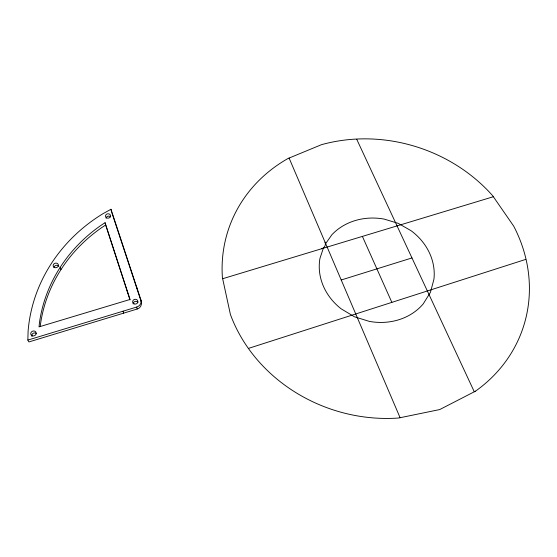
<?xml version="1.0" encoding="UTF-8"?>
<svg xmlns="http://www.w3.org/2000/svg" width="557" height="557" viewBox="0 0 557 557"><rect width="100%" height="100%" fill="white"/><g stroke="black" fill="none" stroke-linecap="round" stroke-linejoin="round"><path stroke-width="0.84" d="M27.85 340.083L28.108 331.018A163.821 151.351 -6.5 0 1 103.024 213.658L110.968 209.279L140.9 299.945C142.446 303.433 141.144 308 137.168 309.031L28.88 341.949L27.85 340.083L136.723 307.046C139.668 306.211 141.896 302.994 140.9 299.945M40.229 326.583L40.473 324.362A152.729 141.186 -6.6 0 1 101.903 227.472L105.656 225.021L105.071 222.703L101.297 225.16A153.516 141.791 -6.5 0 0 39.512 322.426L39.025 326.882L130.032 299.464L105.071 222.703M323.332 248.227L319.934 258.469A58.109 51.516 18.3 0 0 341.176 308.836L354.426 316.773L369.298 321.382A58.109 51.516 18.3 0 0 423.202 303.927L430.436 292.328L433.931 279.28A58.109 51.516 18.3 0 0 411.024 230.675L398.248 223.357L384.1 219.082A58.109 51.516 18.3 0 0 331.861 234.769L325.664 243.604M321.744 248.707C324.473 247.976 326.249 244.815 325.051 242.163M248.749 348.306L525.724 259.402M341.218 279.99L411.971 257.933M222.668 278.723L493.356 196.725M356.745 139.32L474.286 391.787M362.391 236.398L391.856 302.367M289.097 158.063L400.093 417.715M60.142 267.423L60.971 269.581M111.79 212.475L137.085 289.118M137.363 289.946L141.325 301.957M105.656 225.021L130.004 299.91M123.062 311.189L123.584 313.166M127.212 290.782L127.706 292.836M110.968 209.279L111.518 211.653M136.723 307.046L137.168 309.031M136.918 287.878L137.21 289.257M133.102 303.92A2.639 2.374 -11.3 0 1 137.934 302.319M31.902 336.421A2.764 2.43 -21.8 0 1 36.665 333.74M106.081 218.177A2.541 2.186 -8.7 0 1 107.884 216.241A2.541 2.186 -8.7 0 1 110.565 216.861M54.008 267.729A2.646 2.291 -15.2 0 1 55.979 265.397A2.646 2.291 -15.2 0 1 58.917 266.309M475.49 391.16L439.724 409.562L398.687 418.008A155.306 137.962 18.4 0 1 230.424 314.538L222.396 277.483A155.306 137.962 18.4 0 1 287.941 158.536L321.438 144.695A155.306 137.962 18.4 0 1 492.646 195.695L513.735 226.205A155.306 137.962 18.4 0 1 475.49 391.16M32.327 335.815A2.778 2.444 -21.6 0 0 36.177 333.002A2.778 2.444 -21.6 0 0 31.867 331.568A2.778 2.444 -21.6 0 0 32.327 335.815M134.084 303.871A2.653 2.388 -11.2 0 0 137.913 301.462A2.653 2.388 -11.2 0 0 133.833 299.736A2.653 2.388 -11.2 0 0 134.084 303.871M106.533 217.801A2.555 2.193 -8.6 0 0 110.558 216.102A2.555 2.193 -8.6 0 0 106.993 213.999A2.555 2.193 -8.6 0 0 106.533 217.801M54.44 267.506A2.66 2.298 -15.1 0 0 58.415 265.278A2.66 2.298 -15.1 0 0 54.489 263.489A2.66 2.298 -15.1 0 0 54.44 267.506"/></g></svg>
